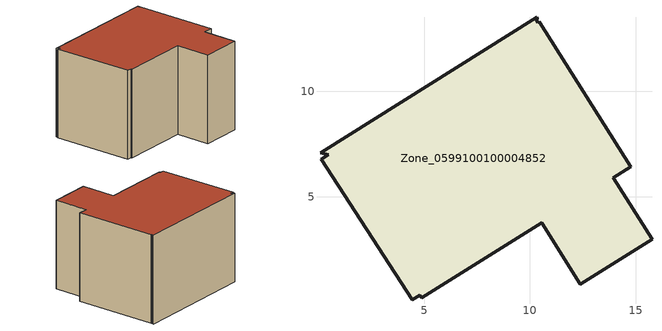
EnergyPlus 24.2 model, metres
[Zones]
Zone_0599100100004852
 floor ground (C_G): 10.31,13.5 10.35,13.45 10.32,13.33 10.37,13.24 10.45,13.29 14.76,6.43 13.94,5.91 15.77,3 12.39,0.88 10.56,3.79 4.89,0.23 4.79,0.35 4.43,0.14 0.15,6.79 0.48,7 0.11,7.08 z0
 wall outside (C_F): 15.77,3 13.94,5.91 14.76,6.43 10.45,13.29 10.37,13.24 10.32,13.33 10.35,13.45 10.31,13.5 0.11,7.08 0.48,7 0.15,6.79 4.43,0.14 4.79,0.35 4.89,0.23 10.56,3.79 12.39,0.88 15.77,3 z0:8.71
 roof outside (C_R): 14.76,6.43 10.45,13.29 10.37,13.24 10.32,13.33 10.35,13.45 10.31,13.5 0.11,7.08 0.48,7 0.15,6.79 4.43,0.14 4.79,0.35 4.89,0.23 10.56,3.79 12.39,0.88 15.77,3 13.94,5.91 z8.71
[BUILDING]
Pand.0599100100004852: North Axis=0; Terrain=City; Loads Convergence Tolerance Value=0.04; Temperature Convergence Tolerance Value=0.4; Solar Distribution=FullExterior; Maximum Number of Warmup Days=25; Minimum Number of Warmup Days=1
[Site:Location]
Rotterdam.The.Hague.AP_ZH_NLD Design_Conditions: Latitude=51.96; Longitude=4.45; Time Zone=1; Elevation=-4.5
[SITE:GROUNDTEMPERATURE:BUILDINGSURFACE]
18, 18, 18, 18, 18, 18, 18, 18, 18, 18, 18, 18
[MATERIAL] Thermal Absorptance=0.9; Solar Absorptance=0.7; Visible Absorptance=0.7
Name | Roughness | Thickness | Conductivity | Density | Specific Heat
G.D.2006-2014 | MediumSmooth | 0.15 | 0.06 | 540 | 1210
F.D.2006-2014 | Rough | 0.3 | 0.12 | 1920 | 840
R.D.2006-2014 | MediumRough | 0.2 | 0.08 | 1500 | 1000
[CONSTRUCTION]
C_G: G.D.2006-2014
C_F: F.D.2006-2014
C_R: R.D.2006-2014
[ZONE]
Zone_0599100100004852: Type=1; Multiplier=1; Ceiling Height=Autocalculate; Volume=Autocalculate; Floor Area=autocalculate; Part of Total Floor Area=Yes
[ZONEINFILTRATION:DESIGNFLOWRATE]
Infil_Zone_0599100100004852: Zone or ZoneList or Space or SpaceList=Zone_0599100100004852; Schedule=AlwaysOn; Design Flow Rate Calculation Method=Flow/Area; Flow Rate per Floor Area=0.0021; Constant Term Coefficient=1; Temperature Term Coefficient=0; Velocity Term Coefficient=0; Velocity Squared Term Coefficient=0
[HVACTEMPLATE:ZONE:IDEALLOADSAIRSYSTEM]
Zone_0599100100004852: Maximum Heating Supply Air Temperature=50; Minimum Cooling Supply Air Temperature=13; Maximum Heating Supply Air Humidity Ratio=0.0156; Minimum Cooling Supply Air Humidity Ratio=0.0077; Heating Limit=NoLimit; Cooling Limit=NoLimit; Dehumidification Control Type=ConstantSensibleHeatRatio; Cooling Sensible Heat Ratio=0.7; Dehumidification Setpoint=60; Humidification Control Type=None; Humidification Setpoint=30; Outdoor Air Method=None; Outdoor Air Flow Rate per Person=0.00944; Outdoor Air Flow Rate per Zone Floor Area=0; Outdoor Air Flow Rate per Zone=0; Demand Controlled Ventilation Type=None; Outdoor Air Economizer Type=NoEconomizer; Heat Recovery Type=None; Sensible Heat Recovery Effectiveness=0.7; Latent Heat Recovery Effectiveness=0.65
[ZONECONTROL:THERMOSTAT]
ThermostatControl_Zone_0599100100004852: Zone or ZoneList=Zone_0599100100004852; Control Type Schedule=DualSetpointControlType; Control 1=Thermostat_Zone_0599100100004852; Temperature Difference Between Cutout And Setpoint=0
[THERMOSTATSETPOINT:DUALSETPOINT]
Thermostat_Zone_0599100100004852: Heating Setpoint Temperature Schedule=HeatingSetpoint_Zone_0599100100004852; Cooling Setpoint Temperature Schedule=CoolingSetpoint_Zone_0599100100004852
[SCHEDULE:COMPACT]
HeatingSetpoint_Zone_0599100100004852: Through: 12/31, For: AllDays, Until: 24:00, 21
CoolingSetpoint_Zone_0599100100004852: Through: 12/31, For: AllDays, Until: 24:00, 24
DualSetpointControlType: Through: 12/31, For: AllDays, Until: 24:00, 4
AlwaysOn: Through: 12/31, For: AllDays, Until: 24:00, 1
